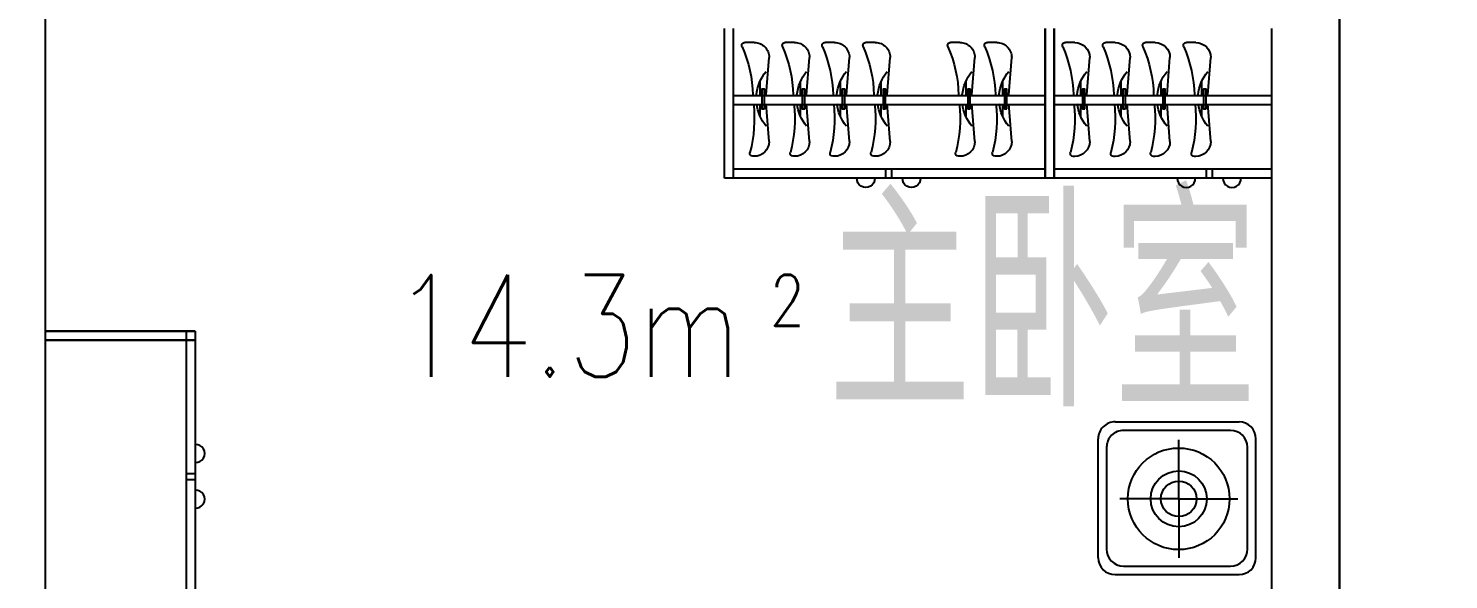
# Model space of a CAD drawing. Header units: millimetres. Extents: x 1143 to 39838, y 578 to 35727.
# Drawn here: x 27039 to 31221, y 9716 to 11339 of the extents above; entities that cross this region are included whole.
import ezdxf
from ezdxf.enums import TextEntityAlignment as Align

# ---------------------------------------------------------------- set-up
doc = ezdxf.new("R2010")
doc.units = ezdxf.units.MM
for name, color, linetype in [('JJ', 8, 'Continuous'), ('PUB_TEXT', 7, 'Continuous'), ('PUB_WINDW', 7, 'Continuous'), ('T', 7, 'Continuous'), ('WALL', 255, 'Continuous'), ('WINDOW', 2, 'Continuous')]:
    doc.layers.add(name, color=color, linetype=linetype)
doc.styles.add('DIM_FONT', font='SIMPLEX', dxfattribs={"width": 0.8})
doc.styles.add('HZ', font='txt', dxfattribs={"width": 0.7, "height": 5, "bigfont": 'hztxt'})
doc.styles.get("Standard").update_dxf_attribs({"font": 'arial.ttf'})

# ---------------------------------------------------------------- blocks, each defined once
blk = doc.blocks.new('A$C578550E8')
at = {"layer": 'JJ'}
for p, q in [((399.8, 464.6, -1600), (49.9, 464.6, -1600)), ((374.8, 439.7, -1600), (74.8, 439.7, -1600)), ((0, 49.9, -1600), (0, 414.8, -1600)), ((24.9, 389.8, -1600), (24.9, 74.8, -1600)), ((226.5, 237.3, -1600), (226.5, 411.1, -1600)), ((424.7, 74.8, -1600), (424.7, 389.8, -1600)), ((449.6, 49.9, -1600), (449.6, 414.8, -1600)), ((226.5, 237.3, -1600), (52.7, 237.3, -1600)), ((226.5, 237.3, -1600), (226.5, 63.4, -1600)), ((226.5, 237.3, -1600), (400.3, 237.3, -1600)), ((74.8, 24.9, -1600), (374.8, 24.9, -1600)), ((399.8, 0, -1600), (49.9, 0, -1600))]:
    blk.add_line(p, q, dxfattribs=at)
for radius in [149.6, 82.4, 52.4]:
    blk.add_circle((226.5, 237.3, -1600), radius, dxfattribs=at)
for centre, start, end in [((49.9, 414.8, -1600), 90, 180), ((399.8, 414.8, -1600), 360, 90), ((74.8, 389.8, -1600), 90, 180), ((374.8, 389.8, -1600), 360, 90), ((49.9, 49.9, -1600), 180, 270), ((74.8, 74.8, -1600), 180, 270), ((374.8, 74.8, -1600), 270, 360), ((399.8, 49.9, -1600), 270, 360)]:
    blk.add_arc(centre, 49.9, start, end, dxfattribs=at)
blk = doc.blocks.new('YI')
for p, q in [((112.6, 178.4), (143.8, 178.4)), ((72.4, 3.4), (62.6, 128.4)), ((92.4, 3.4), (92.4, 49.7)), ((62.6, -151.6), (72.4, -26.6)), ((92.4, -69.2), (92.4, -26.6)), ((112.6, -201.6), (117.3, -201.6))]:
    blk.add_line(p, q)
blk.add_lwpolyline([(78.3, -43.2), (78.3, 22.3), (86.8, 22.3), (86.8, -43.2)], close=True)
for centre, radius, start, end in [((112.6, 128.4), 50, 90, 180), ((544.7, -7.4), 427.7, 156.4083, 178.5504), ((143.8, 168.4), 10, 332.3808, 90), ((-38.5, -9.7), 143.8, 5.2399, 39.5163), ((-38.5, -9.7), 143.8, 320.4837, 353.2645), ((549.1, -76.4), 436.9, 173.453, 194.8406), ((112.6, -151.6), 50, 180, 270), ((117.3, -191.6), 10, 270, 19.1838)]:
    blk.add_arc(centre, radius, start, end)
blk = doc.blocks.new('YIG')
for p, q in [((500, 1100), (0, 1100)), ((500, 0), (500, 1100)), ((500, 1070), (0, 1070)), ((225.4, 30), (225.4, 1070)), ((225.4, 30), (225.4, 1070)), ((255.4, 30), (255.4, 1070)), ((470, 30), (470, 1070)), ((470, 562.9), (500, 562.9)), ((470, 542.9), (500, 542.9)), ((0, 30), (500, 30)), ((500, 0), (0, 0)), ((0, 0), (500, 0))]:
    blk.add_line(p, q)
for centre in [(501.3, 628.9), (501.3, 476.5)]:
    blk.add_arc(centre, 30, 267.5434, 92.4566)
at = {"rotation": 90}
for p in [(225.4, 888.8), (225.4, 753.9), (225.4, 620.9), (225.4, 484.6), (225.4, 201.9), (225.4, 79.2)]:
    blk.add_blockref('YI', p, dxfattribs=at)
blk = doc.blocks.new('_L15QIU')
blk.add_blockref('YIG', (-255.4, -550))
at = {"style": 'DIM_FONT', "width": 0.8, "flags": 9}
for tag in ['YSIZE', 'XSIZE']:
    blk.add_attdef(tag, (0, 0), '', height=0.5, dxfattribs=at)
blk = doc.blocks.new('_C30KGW')
blk.add_blockref('_L15QIU', (-241.8, 535.6))
at = {"width": 0.8, "flags": 9}
blk.add_attdef('XSIZE', (0, 0), '', height=0.5, dxfattribs=at)
blk = doc.blocks.new('1T4F81聚福元')
at = {"layer": 'JJ', "linetype": 'Continuous'}
for p, q in [((4843.9, -18541), (4843.9, -18100)), ((4870.3, -18541), (4870.3, -18100)), ((5510.1, -18298.8), (4870.3, -18298.8)), ((5510.1, -18298.8), (4870.3, -18298.8)), ((5510.1, -18325.2), (4870.3, -18325.2)), ((5510.1, -18514.5), (4870.3, -18514.5)), ((5317.6, -18514.5), (5317.6, -18541)), ((5335.2, -18514.5), (5335.2, -18541)), ((5510.1, -18541), (4843.9, -18541)), ((2315.1, -19410), (2341.5, -19410)), ((2315.1, -19427.7), (2341.5, -19427.7))]:
    blk.add_line(p, q, dxfattribs=at)
at = {"layer": 'JJ'}
for p, q in [((2341.5, -18991.5), (1900.5, -18991.5)), ((2341.5, -18991.6), (1900.5, -18991.6)), ((1900.5, -18991.6), (2341.5, -18991.6)), ((2341.5, -19018), (1900.5, -19018)), ((1900.5, -19018), (2341.5, -19018)), ((2315.1, -18991.5), (2315.1, -19881.1)), ((2341.5, -18991.5), (2341.5, -19907.5))]:
    blk.add_line(p, q, dxfattribs=at)
at = {"layer": 'JJ', "linetype": 'Continuous'}
for centre, start, end in [((5259.4, -18542.1), 177.5434, 2.4566), ((5393.8, -18542.1), 177.5434, 2.4566), ((2342.7, -19351.5), 267.5434, 92.4566), ((2342.7, -19485.8), 267.5434, 92.4566)]:
    blk.add_arc(centre, 26.5, start, end, dxfattribs=at)
at = {"layer": 'WALL'}
for p, q in [((5710.1, -16100), (5710.1, -21300)), ((1900.1, -21800), (1900.1, -17400)), ((5510.1, -18100), (5510.1, -21500))]:
    blk.add_line(p, q, dxfattribs=at)
at = {"layer": 'WINDOW'}
blk.add_lwpolyline([(6110.1, -21300), (5710.1, -21300), (5710.1, -16000), (5000.1, -16000), (5000.1, -14100), (4600.1, -14100), (4600.1, -13000), (1326, -12996.3), (1318, -11700), (3110.1, -11700), (3110.1, -11500), (3005.6, -11499.6)], dxfattribs=at)
blk.add_lwpolyline([(-3716, -11600), (1326, -11600), (1326, -11700), (-474, -11700), (-474, -12996.3), (4600.1, -12996.3), (4600.1, -16000), (5710.1, -16000), (5710.1, -21900), (5710.1, -22000), (1900.1, -22000), (1901.8, -23189.6), (-5116, -23200), (-5116, -25000), (-5316, -25000), (-5316, -18366.7), (-3716, -18366.7)], close=True, dxfattribs=at)
at = {"layer": 'JJ', "linetype": 'Continuous', "extrusion": (0, 0, -1), "zscale": -0.882}
for name, p, xscale, yscale, rotation in [('_C30KGW', (-4857.6, -18538.5), 0.8820000000000002, 0.8820000000000002, 270), ('YI', (-5030.1, -18298.8), 0.8820000000000001, 0.8820000000000001, 3.422125382269913e-10), ('YI', (-5149.1, -18298.8), 0.8820000000000001, 0.8820000000000001, 3.422125382269913e-10), ('YI', (-5266.5, -18298.8), 0.8820000000000001, 0.8820000000000001, 3.422125382269913e-10), ('YI', (-5386.6, -18298.8), 0.8820000000000001, 0.8820000000000001, 3.422125382269913e-10)]:
    blk.add_blockref(name, p, dxfattribs=dict(at, xscale=xscale, yscale=yscale, rotation=rotation))
at = {"layer": 'JJ', "rotation": 270}
blk.add_blockref('A$C578550E8', (4999.8, -19258.4), dxfattribs=at)
at = {"style": 'DIM_FONT', "oblique": -180, "text_generation_flag": 4, "width": 0.8, "flags": 9}
for tag, p, rotation in [('XSIZE', (1326.3, -15051.1), 135), ('YSIZE', (1326.3, -15051.1), 135), ('XSIZE', (3900.1, -18100), 45), ('YSIZE', (3900.1, -18100), 45)]:
    blk.add_attdef(tag, p, '', height=0.5, rotation=rotation, dxfattribs=at)
at = {"layer": 'JJ', "oblique": -180, "text_generation_flag": 4, "width": 0.8, "flags": 9}
for p in [(1764.7, -14093.6), (2339, -19893.8)]:
    blk.add_attdef('XSIZE', p, '', height=0.441, dxfattribs=at)
blk.add_attdef('XSIZE', (-13521.8, -18540), '', height=0.441, rotation=90, dxfattribs=at)
at = {"layer": 'PUB_TEXT', "style": 'DIM_FONT', "width": 0.8}
blk.add_text('14.3m', height=300, dxfattribs=at).set_placement((3951, -18975.6), align=Align.MIDDLE_RIGHT)
blk.add_text(' 2', height=150, dxfattribs=at).set_placement((3951, -18975.6))
at = {"layer": 'T', "style": 'HZ', "width": 0.7}
blk.add_text('主卧室', height=600, dxfattribs=at).set_placement((4205.7, -19216.8, 1600))

msp = doc.modelspace()

# ---------------------------------------------------------------- block references
at = {"layer": 'PUB_WINDW'}
msp.add_blockref('1T4F81聚福元', (25189.3, 29439.1), dxfattribs=at)

doc.saveas('drawing.dxf')
